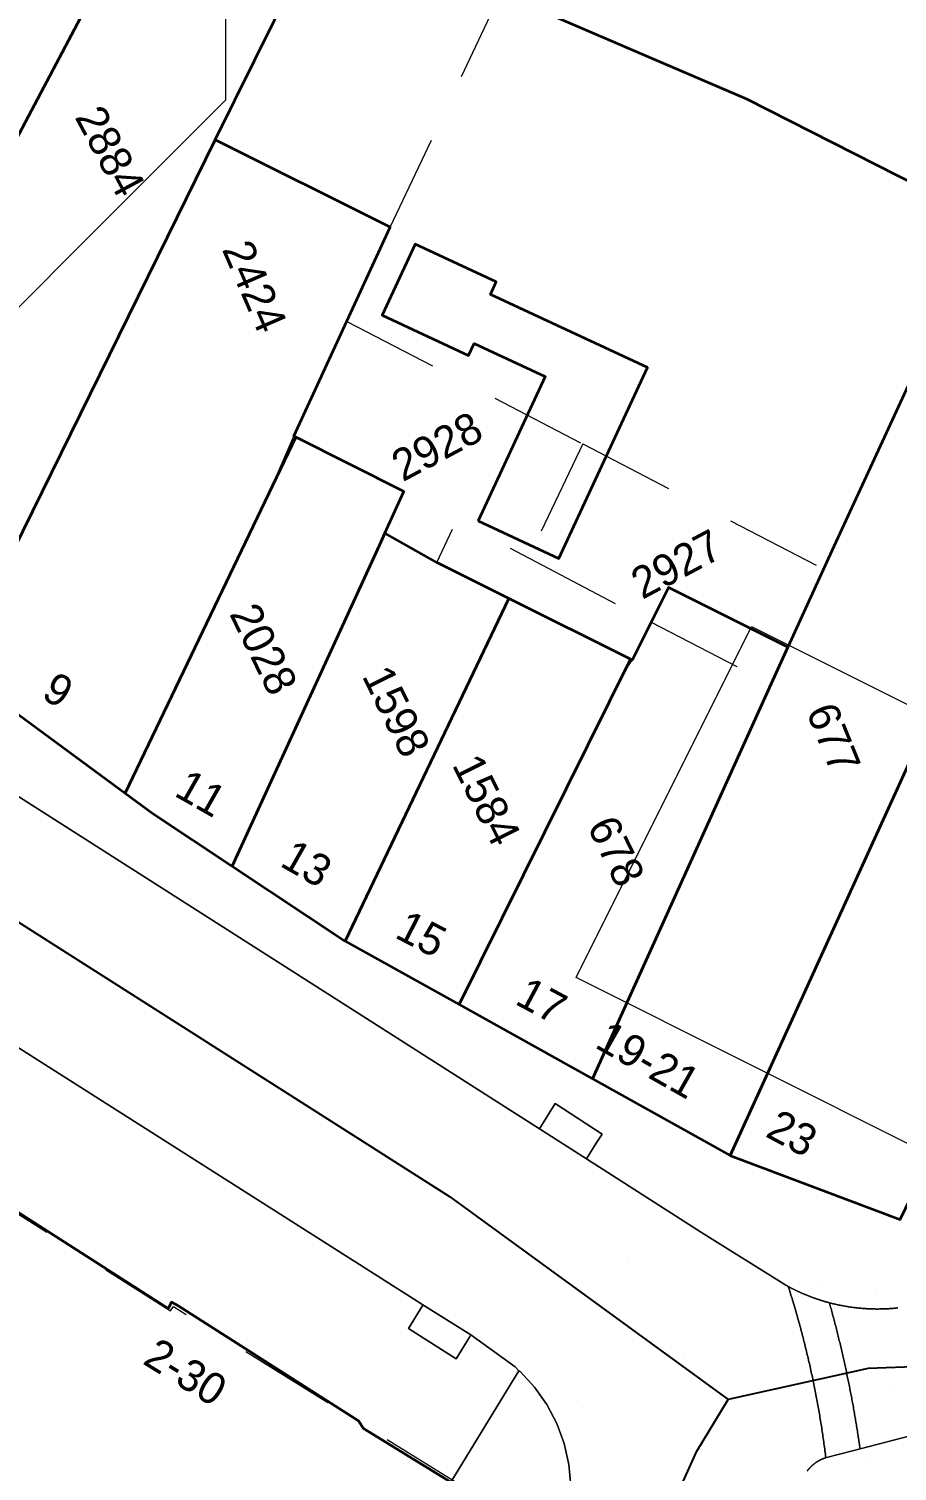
# Model space of a CAD drawing. Header units: metres. Extents: x 0 to 105485, y 0 to 425721.
# Drawn here: x 105276.9 to 105301.65, y 425613.44 to 425654.53 of the extents above; entities that cross this region are included whole.
import ezdxf
from ezdxf.enums import TextEntityAlignment as Align

# ---------------------------------------------------------------- set-up
doc = ezdxf.new("R2010")
doc.units = ezdxf.units.M
doc.header["$MEASUREMENT"] = 0
doc.linetypes.add('KG-PERCEEL-SO', pattern=[19, 5.5, -4, 5.5, -4])
for name, color, linetype, lineweight in [('B-XX-IE-MEUBILAIR-G', 7, 'Continuous', 18), ('B-XX-KG-GRENS_PERCEEL-G', 150, 'KG-PERCEEL-SO', 18), ('B-XX-KG-GRENS_PERCEEL-T', 150, 'KG-PERCEEL-SO', 18), ('B-XX-OG-BEBOUWING-G', 7, 'Continuous', 35), ('B-XX-OG-BEBOUWING_HUISNUMMER-T', 7, 'Continuous', 18), ('B-XX-OG-GRENS-G', 7, 'Continuous', 18), ('B-XX-OG-TERREIN_ERF-G', 7, 'Continuous', 18), ('B-XX-VH-OPENVERHARDING-G', 90, 'Continuous', 18)]:
    doc.layers.add(name, color=color, linetype=linetype, lineweight=lineweight)
doc.layers.add('GIS-WEGVAKKEN', color=2, linetype='Continuous')

msp = doc.modelspace()

# ---------------------------------------------------------------- linework, layer by layer
at = {"layer": 'B-XX-IE-MEUBILAIR-G', "color": 0, "true_color": 0x604a38}
for points in [[(105281.914, 425629.229, 2.452871613639157), (105281.914, 425629.229, 3.952871613639157)], [(105278.446, 425624.333, 2.456078880791062), (105278.446, 425624.333, 3.956078880791062)], [(105295.972, 425620.062, 2.475458636310671), (105295.972, 425620.062, 3.975458636310671)], [(105293.975, 425619.343, 2.495454188907281), (105293.975, 425619.343, 3.995454188907281)], [(105299.488, 425618.71, 2.540139868723512), (105299.488, 425618.71, 5.540139868723513)], [(105301.053, 425618.463, 2.551634852793252), (105301.053, 425618.463, 5.551634852793251)], [(105293.962, 425617.737, 2.530563092036447), (105293.962, 425617.737, 4.030563092036447)], [(105289.842, 425617.074, 2.488192915289599), (105289.842, 425617.074, 3.988192915289599)], [(105295.587, 425616.812, 2.547218523873206), (105295.587, 425616.812, 4.047218523873205)], [(105301.57, 425615.858, 2.58067739891844), (105301.57, 425615.858, 4.08067739891844)], [(105292.534, 425615.449, 2.488586279428428), (105292.534, 425615.449, 3.988586279428428)], [(105300.766, 425613.709, 2.604995800770393), (105300.766, 425613.709, 5.604995800770393)]]:
    msp.add_polyline3d(points, dxfattribs=at)
at = {"layer": 'B-XX-KG-GRENS_PERCEEL-G', "ltscale": 0.5, "flags": 128}
for points in [[(105270.171, 425639.718), (105278.165, 425654.431), (105283.206, 425664.002)], [(105274.795, 425636.315), (105282.208, 425651.368), (105287.275, 425661.594)], [(105287.202, 425648.879), (105292.031, 425659.103), (105287.275, 425661.594)], [(105285.963, 425646.198), (105287.202, 425648.879)], [(105284.452, 425642.93), (105285.963, 425646.198)], [(105285.963, 425646.198), (105292.689, 425642.705)], [(105299.785, 425639.662), (105302.769, 425646.119)], [(105279.647, 425632.753), (105283.78, 425641.376), (105284.452, 425642.93)], [(105284.452, 425642.93), (105287.592, 425641.348), (105287.048, 425640.167)], [(105292.689, 425642.705), (105291.139, 425639.464)], [(105292.689, 425642.705), (105299.548, 425639.142)], [(105287.048, 425640.167), (105288.532, 425639.331), (105289.087, 425640.527), (105291.139, 425639.464)], [(105282.697, 425630.673), (105287.048, 425640.167)], [(105299.548, 425639.142), (105299.785, 425639.662)], [(105291.139, 425639.464), (105291.181, 425639.442)], [(105291.181, 425639.442), (105294.634, 425637.624)], [(105298.059, 425635.866), (105299.548, 425639.142)], [(105296.891, 425622.434), (105304.406, 425638.956)], [(105285.915, 425628.537), (105290.585, 425638.304)], [(105290.585, 425638.304), (105294.093, 425636.548)], [(105294.093, 425636.548), (105294.634, 425637.624)], [(105294.634, 425637.624), (105298.059, 425635.866)], [(105274.795, 425636.315), (105279.647, 425632.753)], [(105289.159, 425626.729), (105293.858, 425636.189), (105294.093, 425636.548)], [(105292.961, 425624.617), (105298.059, 425635.866)], [(105279.647, 425632.753), (105280.432, 425632.177), (105282.697, 425630.673)], [(105282.697, 425630.673), (105285.915, 425628.537)], [(105285.915, 425628.537), (105289.159, 425626.729)], [(105289.159, 425626.729), (105292.961, 425624.617)], [(105292.961, 425624.617), (105296.891, 425622.434)], [(105264.577, 425609.948), (105266.299, 425612.734), (105265.85, 425612.998), (105269.908, 425619.285), (105270.326, 425619.08), (105272.385, 425622.224), (105273.103, 425621.813), (105273.662, 425622.622), (105280.936, 425618.007), (105281.024, 425618.127), (105289.106, 425613.101), (105286.312, 425608.88), (105286.94, 425608.527), (105281.208, 425599.576), (105280.494, 425599.511)], [(105296.891, 425622.434), (105301.731, 425620.598)]]:
    msp.add_lwpolyline(points, dxfattribs=at)
at = {"layer": 'B-XX-OG-BEBOUWING-G', "ltscale": 0.5}
for points in [[(105295.909, 425676.257), (105282.257, 425681.341), (105276.181, 425674.552), (105274.316, 425672.417), (105273.51, 425671.493), (105273.304, 425671.257), (105282.521, 425667.6), (105293.933, 425663.079), (105297.38, 425661.712), (105299.691, 425667.545), (105306.738, 425664.753), (105303.908, 425657.609), (105293.251, 425661.832), (105292.996, 425661.136), (105288.183, 425663.508), (105287.275, 425661.594), (105292.031, 425659.103), (105290.352, 425655.548), (105297.356, 425652.536), (105304.114, 425649.108), (105308.348, 425647.203), (105315.623, 425668.916)], [(105282.208, 425651.368), (105287.275, 425661.594), (105288.183, 425663.508), (105288.446, 425664.016), (105284.201, 425666.006), (105283.206, 425664.002), (105275.905, 425650.214), (105270.171, 425639.718), (105270.369, 425639.572), (105270.674, 425639.348), (105272.884, 425637.721), (105274.795, 425636.315)], [(105270.171, 425639.718), (105275.905, 425650.214), (105283.206, 425664.002), (105281.203, 425664.939), (105279.857, 425665.583), (105273.463, 425654.539), (105271.679, 425651.523), (105268.083, 425645.445), (105266.329, 425642.55), (105266.573, 425642.37)], [(105284.511, 425642.9), (105284.452, 425642.93), (105287.202, 425648.879), (105282.208, 425651.368), (105274.795, 425636.315), (105279.647, 425632.753)], [(105289.704, 425640.517), (105292.01, 425639.446), (105294.537, 425644.887), (105290.058, 425646.968), (105290.222, 425647.321), (105287.907, 425648.396), (105286.967, 425646.371), (105289.435, 425645.225), (105289.594, 425645.567), (105291.614, 425644.628)], [(105306.806, 425644.008), (105302.769, 425646.119), (105299.785, 425639.662), (105298.535, 425636.913), (105298.059, 425635.866), (105292.962, 425624.619), (105296.891, 425622.434), (105303.851, 425637.701), (105304.406, 425638.956)], [(105286.89, 425639.824), (105287.048, 425640.167), (105287.592, 425641.348), (105284.511, 425642.9), (105279.647, 425632.753), (105280.432, 425632.177), (105282.697, 425630.673)], [(105290.585, 425638.304), (105288.532, 425639.331), (105287.048, 425640.167), (105286.89, 425639.824), (105282.697, 425630.673), (105285.915, 425628.537)], [(105309.399, 425636.615), (105304.406, 425638.956), (105303.851, 425637.701), (105296.891, 425622.434), (105301.735, 425620.607), (105307.351, 425632.191), (105308.961, 425635.51)], [(105294.047, 425636.571), (105290.585, 425638.304), (105285.915, 425628.537), (105289.161, 425626.732)], [(105298.059, 425635.866), (105298.535, 425636.913), (105295.13, 425638.618), (105294.093, 425636.548), (105294.047, 425636.571), (105289.161, 425626.732), (105292.962, 425624.619)]]:
    msp.add_lwpolyline(points, close=True, dxfattribs=at)
msp.add_lwpolyline([(105288.93, 425613.125), (105286.437, 425614.652), (105286.299, 425614.873), (105281.172, 425618.134), (105280.969, 425618.25), (105280.874, 425618.074), (105275.935, 425621.225), (105273.662, 425622.622), (105273.103, 425621.813), (105272.412, 425622.209), (105272.385, 425622.224), (105270.326, 425619.08), (105269.908, 425619.285), (105265.853, 425613.003)], dxfattribs=at)
at = {"layer": 'B-XX-OG-GRENS-G'}
for points in [[(105312.5, 425672.5, 2.707857847213745), (105302.5, 425667.5, 2.751189947128296), (105297.5, 425667.5, 2.661532640457153), (105287.5, 425662.5, 2.693252801895142), (105282.5, 425657.5, 2.771274328231812), (105282.5, 425652.5, 2.674670696258545), (105272.5, 425642.5, 2.78600001335144), (105262.5, 425647.5, 2.763679504394531), (105262.5, 425657.5, 2.643766164779663), (105272.5, 425667.5, 2.6557776927948)], [(105297.5, 425637.5, 2.934626817703247), (105307.5, 425632.5, 2.867015600204468), (105302.5, 425622.5, 2.635255336761475), (105292.5, 425627.5, 2.607868671417236)]]:
    msp.add_polyline3d(points, close=True, dxfattribs=at)
at = {"layer": 'B-XX-OG-TERREIN_ERF-G', "ltscale": 0.5}
for points in [[(105315.623, 425668.916), (105308.348, 425647.203), (105304.114, 425649.108), (105297.356, 425652.536), (105290.352, 425655.548)], [(105287.275, 425661.594), (105282.208, 425651.368), (105287.202, 425648.879), (105284.452, 425642.93), (105284.511, 425642.9), (105287.592, 425641.348), (105287.048, 425640.167), (105288.532, 425639.331), (105290.585, 425638.304), (105294.047, 425636.571), (105294.093, 425636.548), (105295.13, 425638.618), (105298.535, 425636.913), (105299.785, 425639.662), (105302.769, 425646.119)]]:
    msp.add_lwpolyline(points, dxfattribs=at)
msp.add_lwpolyline([(105289.704, 425640.517), (105291.614, 425644.628), (105289.594, 425645.567), (105289.435, 425645.225), (105286.967, 425646.371), (105287.907, 425648.396), (105290.222, 425647.321), (105290.058, 425646.968), (105294.537, 425644.887), (105292.01, 425639.446)], close=True, dxfattribs=at)
at = {"layer": 'B-XX-VH-OPENVERHARDING-G', "ltscale": 0.5}
for points in [[(105267.522, 425638.44), (105291.452, 425623.187), (105291.731, 425623.638), (105291.9, 425623.911), (105293.238, 425623.042), (105293.074, 425622.78), (105292.794, 425622.332), (105296.077, 425620.241), (105298.479, 425618.734), (105298.513, 425618.715), (105298.548, 425618.696), (105298.548, 425618.696), (105298.5592402855, 425618.6899941272), (105298.5704946278, 425618.6840146366), (105298.5817629648, 425618.6780615612), (105298.5930452347, 425618.6721349336), (105298.6043413753, 425618.6662347866), (105298.6156513245, 425618.6603611525), (105298.62697502, 425618.6545140638), (105298.6383123995, 425618.6486935524), (105298.6496634007, 425618.6428996506), (105298.6610279611, 425618.6371323901), (105298.6724060182, 425618.6313918026), (105298.6837975094, 425618.6256779199), (105298.695202372, 425618.6199907733), (105298.7066205432, 425618.614330394), (105298.7180519602, 425618.6086968133), (105298.7294965602, 425618.6030900622), (105298.7409542801, 425618.5975101714), (105298.752425057, 425618.5919571717), (105298.7639088277, 425618.5864310937), (105298.775405529, 425618.5809319677), (105298.7869150976, 425618.5754598241), (105298.7984374703, 425618.5700146928), (105298.8099725837, 425618.5645966039), (105298.8215203742, 425618.5592055872), (105298.8330807784, 425618.5538416723), (105298.8446537326, 425618.5485048888), (105298.8562391731, 425618.5431952661), (105298.8678370363, 425618.5379128331), (105298.8794472583, 425618.5326576193), (105298.8910697752, 425618.5274296534), (105298.9027045231, 425618.5222289641), (105298.9143514379, 425618.5170555802), (105298.9260104556, 425618.5119095299), (105298.9376815121, 425618.5067908418), (105298.949364543, 425618.5016995438), (105298.9610594842, 425618.4966356642), (105298.9727662714, 425618.4915992306), (105298.9844848399, 425618.4865902709), (105298.9962151255, 425618.4816088125), (105299.0079570635, 425618.476654883), (105299.0197105894, 425618.4717285094), (105299.0314756385, 425618.466829719), (105299.043252146, 425618.4619585387), (105299.0550400472, 425618.4571149953), (105299.0668392772, 425618.4522991155), (105299.0786497711, 425618.4475109257), (105299.0904714639, 425618.4427504523), (105299.1023042906, 425618.4380177215), (105299.114148186, 425618.4333127594), (105299.1260030849, 425618.4286355917), (105299.1378689223, 425618.4239862443), (105299.1497456327, 425618.4193647427), (105299.1616331508, 425618.4147711124), (105299.1735314113, 425618.4102053786), (105299.1854403486, 425618.4056675665), (105299.1973598972, 425618.4011577009), (105299.2092899917, 425618.3966758069), (105299.2212305662, 425618.3922219088), (105299.2331815551, 425618.3877960314), (105299.2451428927, 425618.383398199), (105299.2571145131, 425618.3790284357), (105299.2690963505, 425618.3746867655), (105299.281088339, 425618.3703732125), (105299.2930904125, 425618.3660878003), (105299.3051025051, 425618.3618305525), (105299.3171245506, 425618.3576014924), (105299.3291564829, 425618.3534006435), (105299.3411982358, 425618.3492280287), (105299.3532497431, 425618.3450836712), (105299.3653109384, 425618.3409675935), (105299.3773817554, 425618.3368798185), (105299.3894621276, 425618.3328203685), (105299.4015519886, 425618.328789266), (105299.4136512719, 425618.3247865331), (105299.425759911, 425618.3208121918), (105299.437877839, 425618.316866264), (105299.4500049895, 425618.3129487715), (105299.4621412957, 425618.3090597357), (105299.4742866908, 425618.305199178), (105299.486441108, 425618.3013671198), (105299.4986044803, 425618.297563582), (105299.510776741, 425618.2937885856), (105299.522957823, 425618.2900421515), (105299.5351476593, 425618.2863243001), (105299.5473461828, 425618.282635052), (105299.5595533264, 425618.2789744274), (105299.5717690229, 425618.2753424466), (105299.5839932052, 425618.2717391294), (105299.5962258059, 425618.2681644957), (105299.6084667578, 425618.2646185651), (105299.6207159936, 425618.2611013573), (105299.6329734457, 425618.2576128915), (105299.6452390469, 425618.2541531869), (105299.6575127295, 425618.2507222626), (105299.6697944261, 425618.2473201374), (105299.6820840691, 425618.2439468301), (105299.6943815909, 425618.2406023591), (105299.7066869237, 425618.2372867431), (105299.719, 425618.234), (105299.719, 425618.234), (105299.7443993063, 425618.2273819515), (105299.7698305848, 425618.2208878465), (105299.7952932308, 425618.2145178396), (105299.8207866386, 425618.2082720821), (105299.8463102019, 425618.2021507227), (105299.8718633138, 425618.196153907), (105299.8974453665, 425618.1902817774), (105299.9230557516, 425618.1845344736), (105299.9486938601, 425618.1789121325), (105299.9743590822, 425618.1734148877), (105300.0000508076, 425618.1680428698), (105300.0257684251, 425618.1627962068), (105300.0515113233, 425618.1576750233), (105300.0772788898, 425618.1526794411), (105300.1030705119, 425618.1478095791), (105300.1288855762, 425618.1430655531), (105300.1547234687, 425618.1384474759), (105300.180583575, 425618.1339554574), (105300.20646528, 425618.1295896042), (105300.2323679682, 425618.1253500203), (105300.2582910235, 425618.1212368066), (105300.2842338295, 425618.1172500608), (105300.3101957693, 425618.1133898778), (105300.3361762252, 425618.1096563493), (105300.3621745795, 425618.1060495641), (105300.3881902139, 425618.1025696081), (105300.4142225097, 425618.099216564), (105300.4402708477, 425618.0959905115), (105300.4663346084, 425618.0928915273), (105300.492413172, 425618.0899196853), (105300.5185059183, 425618.0870750559), (105300.5446122268, 425618.0843577069), (105300.5707314765, 425618.0817677029), (105300.5968630463, 425618.0793051055), (105300.6230063148, 425618.0769699734), (105300.6491606601, 425618.0747623619), (105300.6753254602, 425618.0726823236), (105300.701500093, 425618.070729908), (105300.7276839358, 425618.0689051615), (105300.7538763661, 425618.0672081275), (105300.7800767608, 425618.0656388464), (105300.8062844969, 425618.0641973555), (105300.832498951, 425618.0628836891), (105300.8587194998, 425618.0616978783), (105300.8849455197, 425618.0606399515), (105300.9111763869, 425618.0597099337), (105300.9374114776, 425618.0589078471), (105300.9636501678, 425618.0582337108), (105300.9898918337, 425618.0576875408), (105301.016135851, 425618.0572693501), (105301.0423815956, 425618.0569791486), (105301.0686284433, 425618.0568169433), (105301.09487577, 425618.0567827379), (105301.1211229513, 425618.0568765334), (105301.1473693631, 425618.0570983274), (105301.1736143812, 425618.0574481148), (105301.1998573814, 425618.0579258871), (105301.2260977396, 425618.058531633), (105301.2523348318, 425618.0592653382), (105301.2785680339, 425618.0601269851), (105301.304796722, 425618.0611165533), (105301.3310202724, 425618.0622340192), (105301.3572380614, 425618.0634793563), (105301.3834494656, 425618.0648525349), (105301.4096538615, 425618.0663535225), (105301.4358506259, 425618.0679822832), (105301.4620391358, 425618.0697387783), (105301.4882187684, 425618.0716229662), (105301.514388901, 425618.0736348019), (105301.5405489114, 425618.0757742376), (105301.5666981772, 425618.0780412225), (105301.5928360768, 425618.0804357026), (105301.6189619883, 425618.0829576211), (105301.6450752906, 425618.0856069178), (105301.6711753624, 425618.0883835298)], [(105299.080801976, 425613.4326573147), (105299.0853428781, 425613.438920001), (105299.0899299482, 425613.4451489511), (105299.0945629357, 425613.4513438247), (105299.0992415873, 425613.4575042832), (105299.1039656476, 425613.4636299902), (105299.1087348583, 425613.4697206109), (105299.1135489589, 425613.4757758126), (105299.1184076864, 425613.4817952642), (105299.1233107753, 425613.4877786371), (105299.1282579576, 425613.4937256043), (105299.1332489632, 425613.4996358408), (105299.1382835192, 425613.5055090236), (105299.1433613506, 425613.511344832), (105299.14848218, 425613.5171429471), (105299.1536457275, 425613.5229030519), (105299.158851711, 425613.5286248319), (105299.1640998462, 425613.5343079745), (105299.1693898462, 425613.5399521689), (105299.174721422, 425613.545557107), (105299.1800942824, 425613.5511224824), (105299.1855081336, 425613.5566479911), (105299.19096268, 425613.5621333311), (105299.1964576234, 425613.5675782028), (105299.2019926637, 425613.5729823086), (105299.2075674985, 425613.5783453534), (105299.2131818231, 425613.5836670439), (105299.2188353308, 425613.5889470896), (105299.2245277127, 425613.5941852018), (105299.2302586578, 425613.5993810945), (105299.2360278529, 425613.6045344836), (105299.2418349828, 425613.6096450876), (105299.2476797302, 425613.6147126273), (105299.2535617758, 425613.6197368259), (105299.2594807982, 425613.6247174087), (105299.265436474, 425613.6296541037), (105299.2714284778, 425613.6345466411), (105299.2774564821, 425613.6393947536), (105299.2835201577, 425613.6441981763), (105299.2896191732, 425613.6489566469), (105299.2957531954, 425613.6536699051), (105299.301921889, 425613.6583376936), (105299.3081249172, 425613.6629597573), (105299.3143619409, 425613.6675358437), (105299.3206326194, 425613.6720657027), (105299.3269366101, 425613.6765490868), (105299.3332735684, 425613.6809857511), (105299.3396431483, 425613.6853754531), (105299.3460450016, 425613.6897179531), (105299.3524787785, 425613.6940130137), (105299.3589441276, 425613.6982604002), (105299.3654406956, 425613.7024598807), (105299.3719681275, 425613.7066112256), (105299.3785260666, 425613.7107142081), (105299.3851141547, 425613.7147686041), (105299.3917320318, 425613.718774192), (105299.3983793363, 425613.7227307529), (105299.405055705, 425613.7266380707), (105299.4117607731, 425613.7304959319), (105299.4184941743, 425613.7343041257), (105299.4252555406, 425613.738062444), (105299.4320445027, 425613.7417706815), (105299.4388606896, 425613.7454286355), (105299.4457037288, 425613.7490361063), (105299.4525732466, 425613.7525928966), (105299.4594688674, 425613.7560988122), (105299.4663902147, 425613.7595536616), (105299.4733369101, 425613.7629572558), (105299.4803085742, 425613.766309409), (105299.487304826, 425613.769609938), (105299.4943252833, 425613.7728586626), (105299.5013695625, 425613.776055405), (105299.5084372787, 425613.7791999908), (105299.5155280456, 425613.782292248), (105299.522641476, 425613.7853320079), (105299.5297771811, 425613.7883191041), (105299.5369347711, 425613.7912533736), (105299.5441138548, 425613.794134656), (105299.55131404, 425613.7969627939), (105299.5585349334, 425613.7997376327), (105299.5657761403, 425613.8024590209), (105299.5730372652, 425613.8051268098), (105299.5803179112, 425613.8077408536), (105299.5876176806, 425613.8103010094), (105299.5949361746, 425613.8128071374), (105299.6022729932, 425613.8152591006), (105299.6096277356, 425613.8176567652), (105299.617, 425613.82), (105299.617, 425613.82), (105299.6107871917, 425613.870112039), (105299.6044798223, 425613.9202122639), (105299.5980779142, 425613.9703004963), (105299.5915814904, 425614.0203765577), (105299.5849905739, 425614.0704402697), (105299.5783051882, 425614.1204914541), (105299.571525357, 425614.1705299327), (105299.5646511047, 425614.2205555271), (105299.5576824556, 425614.2705680593), (105299.5506194345, 425614.3205673511), (105299.5434620666, 425614.3705532243), (105299.5362103774, 425614.4205255012), (105299.5288643928, 425614.4704840035), (105299.5214241389, 425614.5204285534), (105299.5138896421, 425614.570358973), (105299.5062609294, 425614.6202750845), (105299.4985380278, 425614.6701767101), (105299.490720965, 425614.7200636721), (105299.4828097688, 425614.7699357927), (105299.4748044672, 425614.8197928944), (105299.4667050889, 425614.8696347997), (105299.4585116626, 425614.9194613309), (105299.4502242176, 425614.9692723106), (105299.4418427834, 425615.0190675614), (105299.4333673898, 425615.0688469059), (105299.424798067, 425615.1186101671), (105299.4161348456, 425615.1683571673), (105299.4073777564, 425615.2180877297), (105299.3985268305, 425615.267801677), (105299.3895820995, 425615.3174988322), (105299.3805435953, 425615.3671790182), (105299.37141135, 425615.4168420582), (105299.3621853962, 425615.4664877753), (105299.3528657668, 425615.5161159926), (105299.3434524948, 425615.5657265334), (105299.3339456139, 425615.6153192209), (105299.324345158, 425615.6648938786), (105299.3146511611, 425615.7144503299), (105299.3048636578, 425615.7639883984), (105299.2949826831, 425615.8135079075), (105299.285008272, 425615.8630086809), (105299.2749404602, 425615.9124905423), (105299.2647792834, 425615.9619533155), (105299.2545247778, 425616.0113968243), (105299.24417698, 425616.0608208926), (105299.2337359269, 425616.1102253444), (105299.2232016556, 425616.1596100037), (105299.2125742036, 425616.2089746945), (105299.2018536088, 425616.2583192413), (105299.1910399094, 425616.3076434681), (105299.1801331438, 425616.3569471993), (105299.169133351, 425616.4062302593), (105299.1580405701, 425616.4554924726), (105299.1468548406, 425616.5047336636), (105299.1355762023, 425616.5539536571), (105299.1242046954, 425616.6031522779), (105299.1127403605, 425616.6523293505), (105299.1011832384, 425616.7014846998), (105299.0895333701, 425616.7506181509), (105299.0777907972, 425616.7997295287), (105299.0659555616, 425616.8488186583), (105299.0540277054, 425616.8978853648), (105299.042007271, 425616.9469294735), (105299.0298943013, 425616.9959508098), (105299.0176888394, 425617.044949199), (105299.0053909288, 425617.0939244666), (105298.9930006133, 425617.1428764383), (105298.980517937, 425617.1918049395), (105298.9679429443, 425617.2407097962), (105298.9552756802, 425617.2895908341), (105298.9425161896, 425617.338447879), (105298.929664518, 425617.3872807571), (105298.9167207112, 425617.4360892944), (105298.9036848153, 425617.484873317), (105298.8905568767, 425617.5336326512), (105298.8773369422, 425617.5823671234), (105298.8640250589, 425617.6310765599), (105298.8506212741, 425617.6797607873), (105298.8371256356, 425617.7284196322), (105298.8235381915, 425617.7770529213), (105298.8098589902, 425617.8256604814), (105298.7960880804, 425617.8742421393), (105298.7822255111, 425617.9227977221), (105298.7682713317, 425617.9713270567), (105298.7542255919, 425618.0198299704), (105298.7400883418, 425618.0683062905), (105298.7258596316, 425618.1167558442), (105298.7115395121, 425618.1651784589), (105298.6971280343, 425618.2135739623), (105298.6826252494, 425618.261942182), (105298.6680312092, 425618.3102829457), (105298.6533459656, 425618.3585960813), (105298.6385695709, 425618.4068814166), (105298.6237020778, 425618.4551387797), (105298.6087435391, 425618.5033679986), (105298.5936940083, 425618.5515689018), (105298.5785535388, 425618.5997413174), (105298.5633221846, 425618.647885074), (105298.548, 425618.696), (105298.548, 425618.696), (105298.513, 425618.715), (105298.479, 425618.734), (105296.077, 425620.241), (105292.794, 425622.332), (105291.452, 425623.187), (105267.522, 425638.44)], [(105301.735, 425620.607), (105296.891, 425622.434), (105292.962, 425624.619), (105289.161, 425626.732), (105285.915, 425628.537), (105282.697, 425630.673), (105280.432, 425632.177), (105279.647, 425632.753), (105274.795, 425636.315)], [(105275.935, 425621.225), (105280.874, 425618.074), (105280.969, 425618.25), (105281.172, 425618.134), (105286.299, 425614.873), (105286.437, 425614.652), (105288.93, 425613.125), (105290.864, 425616.298), (105290.763, 425616.406), (105289.501, 425617.321), (105289.458, 425617.252), (105289.077, 425616.636), (105287.724, 425617.504), (105288.13, 425618.169), (105288.133, 425618.174), (105287.966, 425618.279), (105276.13, 425625.806)], [(105276.13, 425625.806), (105287.966, 425618.279), (105288.133, 425618.174), (105289.501, 425617.321), (105290.763, 425616.406), (105290.864, 425616.298), (105290.901, 425616.28), (105291.314, 425615.832), (105291.665, 425615.334), (105291.948, 425614.794), (105292.158, 425614.222), (105292.291, 425613.627), (105292.346, 425613.02)], [(105301.6711753624, 425618.0883835298), (105301.6450752906, 425618.0856069178), (105301.6189619883, 425618.0829576211), (105301.5928360768, 425618.0804357026), (105301.5666981772, 425618.0780412225), (105301.5405489114, 425618.0757742376), (105301.514388901, 425618.0736348019), (105301.4882187684, 425618.0716229662), (105301.4620391358, 425618.0697387783), (105301.4358506259, 425618.0679822832), (105301.4096538615, 425618.0663535225), (105301.3834494656, 425618.0648525349), (105301.3572380614, 425618.0634793563), (105301.3310202724, 425618.0622340192), (105301.304796722, 425618.0611165533), (105301.2785680339, 425618.0601269851), (105301.2523348318, 425618.0592653382), (105301.2260977396, 425618.058531633), (105301.1998573814, 425618.0579258871), (105301.1736143812, 425618.0574481148), (105301.1473693631, 425618.0570983274), (105301.1211229513, 425618.0568765334), (105301.09487577, 425618.0567827379), (105301.0686284433, 425618.0568169433), (105301.0423815956, 425618.0569791486), (105301.016135851, 425618.0572693501), (105300.9898918337, 425618.0576875408), (105300.9636501678, 425618.0582337108), (105300.9374114776, 425618.0589078471), (105300.9111763869, 425618.0597099337), (105300.8849455197, 425618.0606399515), (105300.8587194998, 425618.0616978783), (105300.832498951, 425618.0628836891), (105300.8062844969, 425618.0641973555), (105300.7800767608, 425618.0656388464), (105300.7538763661, 425618.0672081275), (105300.7276839358, 425618.0689051615), (105300.701500093, 425618.070729908), (105300.6753254602, 425618.0726823236), (105300.6491606601, 425618.0747623619), (105300.6230063148, 425618.0769699734), (105300.5968630463, 425618.0793051055), (105300.5707314765, 425618.0817677029), (105300.5446122268, 425618.0843577069), (105300.5185059183, 425618.0870750559), (105300.492413172, 425618.0899196853), (105300.4663346084, 425618.0928915273), (105300.4402708477, 425618.0959905115), (105300.4142225097, 425618.099216564), (105300.3881902139, 425618.1025696081), (105300.3621745795, 425618.1060495641), (105300.3361762252, 425618.1096563493), (105300.3101957693, 425618.1133898778), (105300.2842338295, 425618.1172500608), (105300.2582910235, 425618.1212368066), (105300.2323679682, 425618.1253500203), (105300.20646528, 425618.1295896042), (105300.180583575, 425618.1339554574), (105300.1547234687, 425618.1384474759), (105300.1288855762, 425618.1430655531), (105300.1030705119, 425618.1478095791), (105300.0772788898, 425618.1526794411), (105300.0515113233, 425618.1576750233), (105300.0257684251, 425618.1627962068), (105300.0000508076, 425618.1680428698), (105299.9743590822, 425618.1734148877), (105299.9486938601, 425618.1789121325), (105299.9230557516, 425618.1845344736), (105299.8974453665, 425618.1902817774), (105299.8718633138, 425618.196153907), (105299.8463102019, 425618.2021507227), (105299.8207866386, 425618.2082720821), (105299.7952932308, 425618.2145178396), (105299.7698305848, 425618.2208878465), (105299.7443993063, 425618.2273819515), (105299.719, 425618.234), (105299.719, 425618.234), (105299.7305694345, 425618.1926198009), (105299.7420833136, 425618.1512241093), (105299.7535416164, 425618.1098129999), (105299.7649443224, 425618.0683865471), (105299.7762914111, 425618.0269448258), (105299.7875828619, 425617.9854879105), (105299.7988186545, 425617.9440158758), (105299.8099987687, 425617.9025287966), (105299.8211231843, 425617.8610267477), (105299.8321918813, 425617.8195098037), (105299.8432048398, 425617.7779780395), (105299.8541620399, 425617.73643153), (105299.8650634618, 425617.6948703499), (105299.875909086, 425617.6532945741), (105299.8866988928, 425617.6117042777), (105299.8974328628, 425617.5700995355), (105299.9081109768, 425617.5284804223), (105299.9187332154, 425617.4868470135), (105299.9292995596, 425617.4451993837), (105299.9398099902, 425617.4035376082), (105299.9502644883, 425617.3618617619), (105299.9606630352, 425617.3201719201), (105299.971005612, 425617.2784681577), (105299.9812922001, 425617.23675055), (105299.9915227811, 425617.195019172), (105300.0016973364, 425617.1532740991), (105300.0118158478, 425617.1115154064), (105300.0218782969, 425617.0697431691), (105300.0318846657, 425617.0279574625), (105300.0418349362, 425616.9861583619), (105300.0517290904, 425616.9443459427), (105300.0615671104, 425616.9025202801), (105300.0713489786, 425616.8606814494), (105300.0810746774, 425616.8188295263), (105300.0907441892, 425616.7769645859), (105300.1003574965, 425616.7350867038), (105300.1099145821, 425616.6931959554), (105300.1194154288, 425616.6512924161), (105300.1288600194, 425616.6093761615), (105300.1382483369, 425616.5674472671), (105300.1475803644, 425616.5255058084), (105300.1568560851, 425616.4835518611), (105300.1660754822, 425616.4415855007), (105300.1752385392, 425616.3996068028), (105300.1843452396, 425616.357615843), (105300.1933955668, 425616.3156126971), (105300.2023895048, 425616.2735974407), (105300.2113270371, 425616.2315701495), (105300.2202081478, 425616.1895308992), (105300.2290328208, 425616.1474797656), (105300.2378010402, 425616.1054168245), (105300.2465127902, 425616.0633421515), (105300.2551680552, 425616.0212558226), (105300.2637668195, 425615.9791579136), (105300.2723090676, 425615.9370485003), (105300.2807947842, 425615.8949276586), (105300.2892239539, 425615.8527954644), (105300.2975965616, 425615.8106519936), (105300.3059125922, 425615.7684973222), (105300.3141720306, 425615.7263315259), (105300.3223748621, 425615.684154681), (105300.3305210718, 425615.6419668634), (105300.3386106451, 425615.599768149), (105300.3466435674, 425615.5575586139), (105300.3546198242, 425615.5153383343), (105300.3625394011, 425615.473107386), (105300.3704022839, 425615.4308658453), (105300.3782084584, 425615.3886137881), (105300.3859579105, 425615.3463512907), (105300.3936506263, 425615.3040784293), (105300.4012865919, 425615.2617952799), (105300.4088657936, 425615.2195019188), (105300.4163882176, 425615.1771984222), (105300.4238538506, 425615.1348848663), (105300.4312626789, 425615.0925613273), (105300.4386146892, 425615.0502278815), (105300.4459098683, 425615.0078846051), (105300.4531482031, 425614.9655315745), (105300.4603296805, 425614.9231688659), (105300.4674542876, 425614.8807965559), (105300.4745220115, 425614.8384147205), (105300.4815328395, 425614.7960234362), (105300.488486759, 425614.7536227794), (105300.4953837574, 425614.7112128265), (105300.5022238223, 425614.668793654), (105300.5090069414, 425614.6263653382), (105300.5157331025, 425614.5839279555), (105300.5224022934, 425614.5414815825), (105300.5290145022, 425614.4990262955), (105300.5355697168, 425614.4565621712), (105300.5420679256, 425614.4140892861), (105300.5485091168, 425614.3716077166), (105300.5548932787, 425614.3291175393), (105300.5612203999, 425614.2866188307), (105300.5674904691, 425614.2441116675), (105300.5737034748, 425614.2015961263), (105300.5798594059, 425614.1590722835), (105300.5859582513, 425614.1165402159), (105300.592, 425614.074), (105300.592, 425614.074), (105303.268, 425614.768)], [(105292.346, 425613.02), (105292.291, 425613.627), (105292.158, 425614.222), (105291.948, 425614.794), (105291.665, 425615.334), (105291.314, 425615.832), (105290.901, 425616.28), (105290.864, 425616.298), (105288.93, 425613.125)], [(105303.268, 425614.768), (105300.592, 425614.074), (105300.382, 425614.019), (105299.633, 425613.825), (105299.625, 425613.823), (105299.617, 425613.82), (105299.617, 425613.82), (105299.6096277356, 425613.8176567652), (105299.6022729932, 425613.8152591006), (105299.5949361746, 425613.8128071374), (105299.5876176806, 425613.8103010094), (105299.5803179112, 425613.8077408536), (105299.5730372652, 425613.8051268098), (105299.5657761403, 425613.8024590209), (105299.5585349334, 425613.7997376327), (105299.55131404, 425613.7969627939), (105299.5441138548, 425613.794134656), (105299.5369347711, 425613.7912533736), (105299.5297771811, 425613.7883191041), (105299.522641476, 425613.7853320079), (105299.5155280456, 425613.782292248), (105299.5084372787, 425613.7791999908), (105299.5013695625, 425613.776055405), (105299.4943252833, 425613.7728586626), (105299.487304826, 425613.769609938), (105299.4803085742, 425613.766309409), (105299.4733369101, 425613.7629572558), (105299.4663902147, 425613.7595536616), (105299.4594688674, 425613.7560988122), (105299.4525732466, 425613.7525928966), (105299.4457037288, 425613.7490361063), (105299.4388606896, 425613.7454286355), (105299.4320445027, 425613.7417706815), (105299.4252555406, 425613.738062444), (105299.4184941743, 425613.7343041257), (105299.4117607731, 425613.7304959319), (105299.405055705, 425613.7266380707), (105299.3983793363, 425613.7227307529), (105299.3917320318, 425613.718774192), (105299.3851141547, 425613.7147686041), (105299.3785260666, 425613.7107142081), (105299.3719681275, 425613.7066112256), (105299.3654406956, 425613.7024598807), (105299.3589441276, 425613.6982604002), (105299.3524787785, 425613.6940130137), (105299.3460450016, 425613.6897179531), (105299.3396431483, 425613.6853754531), (105299.3332735684, 425613.6809857511), (105299.3269366101, 425613.6765490868), (105299.3206326194, 425613.6720657027), (105299.3143619409, 425613.6675358437), (105299.3081249172, 425613.6629597573), (105299.301921889, 425613.6583376936), (105299.2957531954, 425613.6536699051), (105299.2896191732, 425613.6489566469), (105299.2835201577, 425613.6441981763), (105299.2774564821, 425613.6393947536), (105299.2714284778, 425613.6345466411), (105299.265436474, 425613.6296541037), (105299.2594807982, 425613.6247174087), (105299.2535617758, 425613.6197368259), (105299.2476797302, 425613.6147126273), (105299.2418349828, 425613.6096450876), (105299.2360278529, 425613.6045344836), (105299.2302586578, 425613.5993810945), (105299.2245277127, 425613.5941852018), (105299.2188353308, 425613.5889470896), (105299.2131818231, 425613.5836670439), (105299.2075674985, 425613.5783453534), (105299.2019926637, 425613.5729823086), (105299.1964576234, 425613.5675782028), (105299.19096268, 425613.5621333311), (105299.1855081336, 425613.5566479911), (105299.1800942824, 425613.5511224824), (105299.174721422, 425613.545557107), (105299.1693898462, 425613.5399521689), (105299.1640998462, 425613.5343079745), (105299.158851711, 425613.5286248319), (105299.1536457275, 425613.5229030519), (105299.14848218, 425613.5171429471), (105299.1433613506, 425613.511344832), (105299.1382835192, 425613.5055090236), (105299.1332489632, 425613.4996358408), (105299.1282579576, 425613.4937256043), (105299.1233107753, 425613.4877786371), (105299.1184076864, 425613.4817952642), (105299.1135489589, 425613.4757758126), (105299.1087348583, 425613.4697206109), (105299.1039656476, 425613.4636299902), (105299.0992415873, 425613.4575042832), (105299.0945629357, 425613.4513438247), (105299.0899299482, 425613.4451489511), (105299.0853428781, 425613.438920001), (105299.080801976, 425613.4326573147)]]:
    msp.add_lwpolyline(points, dxfattribs=at)
for points in [[(105291.452, 425623.187), (105292.794, 425622.332), (105293.074, 425622.78), (105293.238, 425623.042), (105291.9, 425623.911), (105291.731, 425623.638)], [(105299.719, 425618.234), (105299.7066869237, 425618.2372867431), (105299.6943815909, 425618.2406023591), (105299.6820840691, 425618.2439468301), (105299.6697944261, 425618.2473201374), (105299.6575127295, 425618.2507222626), (105299.6452390469, 425618.2541531869), (105299.6329734457, 425618.2576128915), (105299.6207159936, 425618.2611013573), (105299.6084667578, 425618.2646185651), (105299.5962258059, 425618.2681644957), (105299.5839932052, 425618.2717391294), (105299.5717690229, 425618.2753424466), (105299.5595533264, 425618.2789744274), (105299.5473461828, 425618.282635052), (105299.5351476593, 425618.2863243001), (105299.522957823, 425618.2900421515), (105299.510776741, 425618.2937885856), (105299.4986044803, 425618.297563582), (105299.486441108, 425618.3013671198), (105299.4742866908, 425618.305199178), (105299.4621412957, 425618.3090597357), (105299.4500049895, 425618.3129487715), (105299.437877839, 425618.316866264), (105299.425759911, 425618.3208121918), (105299.4136512719, 425618.3247865331), (105299.4015519886, 425618.328789266), (105299.3894621276, 425618.3328203685), (105299.3773817554, 425618.3368798185), (105299.3653109384, 425618.3409675935), (105299.3532497431, 425618.3450836712), (105299.3411982358, 425618.3492280287), (105299.3291564829, 425618.3534006435), (105299.3171245506, 425618.3576014924), (105299.3051025051, 425618.3618305525), (105299.2930904125, 425618.3660878003), (105299.281088339, 425618.3703732125), (105299.2690963505, 425618.3746867655), (105299.2571145131, 425618.3790284357), (105299.2451428927, 425618.383398199), (105299.2331815551, 425618.3877960314), (105299.2212305662, 425618.3922219088), (105299.2092899917, 425618.3966758069), (105299.1973598972, 425618.4011577009), (105299.1854403486, 425618.4056675665), (105299.1735314113, 425618.4102053786), (105299.1616331508, 425618.4147711124), (105299.1497456327, 425618.4193647427), (105299.1378689223, 425618.4239862443), (105299.1260030849, 425618.4286355917), (105299.114148186, 425618.4333127594), (105299.1023042906, 425618.4380177215), (105299.0904714639, 425618.4427504523), (105299.0786497711, 425618.4475109257), (105299.0668392772, 425618.4522991155), (105299.0550400472, 425618.4571149953), (105299.043252146, 425618.4619585387), (105299.0314756385, 425618.466829719), (105299.0197105894, 425618.4717285094), (105299.0079570635, 425618.476654883), (105298.9962151255, 425618.4816088125), (105298.9844848399, 425618.4865902709), (105298.9727662714, 425618.4915992306), (105298.9610594842, 425618.4966356642), (105298.949364543, 425618.5016995438), (105298.9376815121, 425618.5067908418), (105298.9260104556, 425618.5119095299), (105298.9143514379, 425618.5170555802), (105298.9027045231, 425618.5222289641), (105298.8910697752, 425618.5274296534), (105298.8794472583, 425618.5326576193), (105298.8678370363, 425618.5379128331), (105298.8562391731, 425618.5431952661), (105298.8446537326, 425618.5485048888), (105298.8330807784, 425618.5538416723), (105298.8215203742, 425618.5592055872), (105298.8099725837, 425618.5645966039), (105298.7984374703, 425618.5700146928), (105298.7869150976, 425618.5754598241), (105298.775405529, 425618.5809319677), (105298.7639088277, 425618.5864310937), (105298.752425057, 425618.5919571717), (105298.7409542801, 425618.5975101714), (105298.7294965602, 425618.6030900622), (105298.7180519602, 425618.6086968133), (105298.7066205432, 425618.614330394), (105298.695202372, 425618.6199907733), (105298.6837975094, 425618.6256779199), (105298.6724060182, 425618.6313918026), (105298.6610279611, 425618.6371323901), (105298.6496634007, 425618.6428996506), (105298.6383123995, 425618.6486935524), (105298.62697502, 425618.6545140638), (105298.6156513245, 425618.6603611525), (105298.6043413753, 425618.6662347866), (105298.5930452347, 425618.6721349336), (105298.5817629648, 425618.6780615612), (105298.5704946278, 425618.6840146366), (105298.5592402855, 425618.6899941272), (105298.548, 425618.696), (105298.548, 425618.696), (105298.5633221846, 425618.647885074), (105298.5785535388, 425618.5997413174), (105298.5936940083, 425618.5515689018), (105298.6087435391, 425618.5033679986), (105298.6237020778, 425618.4551387797), (105298.6385695709, 425618.4068814166), (105298.6533459656, 425618.3585960813), (105298.6680312092, 425618.3102829457), (105298.6826252494, 425618.261942182), (105298.6971280343, 425618.2135739623), (105298.7115395121, 425618.1651784589), (105298.7258596316, 425618.1167558442), (105298.7400883418, 425618.0683062905), (105298.7542255919, 425618.0198299704), (105298.7682713317, 425617.9713270567), (105298.7822255111, 425617.9227977221), (105298.7960880804, 425617.8742421393), (105298.8098589902, 425617.8256604814), (105298.8235381915, 425617.7770529213), (105298.8371256356, 425617.7284196322), (105298.8506212741, 425617.6797607873), (105298.8640250589, 425617.6310765599), (105298.8773369422, 425617.5823671234), (105298.8905568767, 425617.5336326512), (105298.9036848153, 425617.484873317), (105298.9167207112, 425617.4360892944), (105298.929664518, 425617.3872807571), (105298.9425161896, 425617.338447879), (105298.9552756802, 425617.2895908341), (105298.9679429443, 425617.2407097962), (105298.980517937, 425617.1918049395), (105298.9930006133, 425617.1428764383), (105299.0053909288, 425617.0939244666), (105299.0176888394, 425617.044949199), (105299.0298943013, 425616.9959508098), (105299.042007271, 425616.9469294735), (105299.0540277054, 425616.8978853648), (105299.0659555616, 425616.8488186583), (105299.0777907972, 425616.7997295287), (105299.0895333701, 425616.7506181509), (105299.1011832384, 425616.7014846998), (105299.1127403605, 425616.6523293505), (105299.1242046954, 425616.6031522779), (105299.1355762023, 425616.5539536571), (105299.1468548406, 425616.5047336636), (105299.1580405701, 425616.4554924726), (105299.169133351, 425616.4062302593), (105299.1801331438, 425616.3569471993), (105299.1910399094, 425616.3076434681), (105299.2018536088, 425616.2583192413), (105299.2125742036, 425616.2089746945), (105299.2232016556, 425616.1596100037), (105299.2337359269, 425616.1102253444), (105299.24417698, 425616.0608208926), (105299.2545247778, 425616.0113968243), (105299.2647792834, 425615.9619533155), (105299.2749404602, 425615.9124905423), (105299.285008272, 425615.8630086809), (105299.2949826831, 425615.8135079075), (105299.3048636578, 425615.7639883984), (105299.3146511611, 425615.7144503299), (105299.324345158, 425615.6648938786), (105299.3339456139, 425615.6153192209), (105299.3434524948, 425615.5657265334), (105299.3528657668, 425615.5161159926), (105299.3621853962, 425615.4664877753), (105299.37141135, 425615.4168420582), (105299.3805435953, 425615.3671790182), (105299.3895820995, 425615.3174988322), (105299.3985268305, 425615.267801677), (105299.4073777564, 425615.2180877297), (105299.4161348456, 425615.1683571673), (105299.424798067, 425615.1186101671), (105299.4333673898, 425615.0688469059), (105299.4418427834, 425615.0190675614), (105299.4502242176, 425614.9692723106), (105299.4585116626, 425614.9194613309), (105299.4667050889, 425614.8696347997), (105299.4748044672, 425614.8197928944), (105299.4828097688, 425614.7699357927), (105299.490720965, 425614.7200636721), (105299.4985380278, 425614.6701767101), (105299.5062609294, 425614.6202750845), (105299.5138896421, 425614.570358973), (105299.5214241389, 425614.5204285534), (105299.5288643928, 425614.4704840035), (105299.5362103774, 425614.4205255012), (105299.5434620666, 425614.3705532243), (105299.5506194345, 425614.3205673511), (105299.5576824556, 425614.2705680593), (105299.5646511047, 425614.2205555271), (105299.571525357, 425614.1705299327), (105299.5783051882, 425614.1204914541), (105299.5849905739, 425614.0704402697), (105299.5915814904, 425614.0203765577), (105299.5980779142, 425613.9703004963), (105299.6044798223, 425613.9202122639), (105299.6107871917, 425613.870112039), (105299.617, 425613.82), (105299.617, 425613.82), (105299.625, 425613.823), (105299.633, 425613.825), (105300.382, 425614.019), (105300.592, 425614.074), (105300.592, 425614.074), (105300.5859582513, 425614.1165402159), (105300.5798594059, 425614.1590722835), (105300.5737034748, 425614.2015961263), (105300.5674904691, 425614.2441116675), (105300.5612203999, 425614.2866188307), (105300.5548932787, 425614.3291175393), (105300.5485091168, 425614.3716077166), (105300.5420679256, 425614.4140892861), (105300.5355697168, 425614.4565621712), (105300.5290145022, 425614.4990262955), (105300.5224022934, 425614.5414815825), (105300.5157331025, 425614.5839279555), (105300.5090069414, 425614.6263653382), (105300.5022238223, 425614.668793654), (105300.4953837574, 425614.7112128265), (105300.488486759, 425614.7536227794), (105300.4815328395, 425614.7960234362), (105300.4745220115, 425614.8384147205), (105300.4674542876, 425614.8807965559), (105300.4603296805, 425614.9231688659), (105300.4531482031, 425614.9655315745), (105300.4459098683, 425615.0078846051), (105300.4386146892, 425615.0502278815), (105300.4312626789, 425615.0925613273), (105300.4238538506, 425615.1348848663), (105300.4163882176, 425615.1771984222), (105300.4088657936, 425615.2195019188), (105300.4012865919, 425615.2617952799), (105300.3936506263, 425615.3040784293), (105300.3859579105, 425615.3463512907), (105300.3782084584, 425615.3886137881), (105300.3704022839, 425615.4308658453), (105300.3625394011, 425615.473107386), (105300.3546198242, 425615.5153383343), (105300.3466435674, 425615.5575586139), (105300.3386106451, 425615.599768149), (105300.3305210718, 425615.6419668634), (105300.3223748621, 425615.684154681), (105300.3141720306, 425615.7263315259), (105300.3059125922, 425615.7684973222), (105300.2975965616, 425615.8106519936), (105300.2892239539, 425615.8527954644), (105300.2807947842, 425615.8949276586), (105300.2723090676, 425615.9370485003), (105300.2637668195, 425615.9791579136), (105300.2551680552, 425616.0212558226), (105300.2465127902, 425616.0633421515), (105300.2378010402, 425616.1054168245), (105300.2290328208, 425616.1474797656), (105300.2202081478, 425616.1895308992), (105300.2113270371, 425616.2315701495), (105300.2023895048, 425616.2735974407), (105300.1933955668, 425616.3156126971), (105300.1843452396, 425616.357615843), (105300.1752385392, 425616.3996068028), (105300.1660754822, 425616.4415855007), (105300.1568560851, 425616.4835518611), (105300.1475803644, 425616.5255058084), (105300.1382483369, 425616.5674472671), (105300.1288600194, 425616.6093761615), (105300.1194154288, 425616.6512924161), (105300.1099145821, 425616.6931959554), (105300.1003574965, 425616.7350867038), (105300.0907441892, 425616.7769645859), (105300.0810746774, 425616.8188295263), (105300.0713489786, 425616.8606814494), (105300.0615671104, 425616.9025202801), (105300.0517290904, 425616.9443459427), (105300.0418349362, 425616.9861583619), (105300.0318846657, 425617.0279574625), (105300.0218782969, 425617.0697431691), (105300.0118158478, 425617.1115154064), (105300.0016973364, 425617.1532740991), (105299.9915227811, 425617.195019172), (105299.9812922001, 425617.23675055), (105299.971005612, 425617.2784681577), (105299.9606630352, 425617.3201719201), (105299.9502644883, 425617.3618617619), (105299.9398099902, 425617.4035376082), (105299.9292995596, 425617.4451993837), (105299.9187332154, 425617.4868470135), (105299.9081109768, 425617.5284804223), (105299.8974328628, 425617.5700995355), (105299.8866988928, 425617.6117042777), (105299.875909086, 425617.6532945741), (105299.8650634618, 425617.6948703499), (105299.8541620399, 425617.73643153), (105299.8432048398, 425617.7779780395), (105299.8321918813, 425617.8195098037), (105299.8211231843, 425617.8610267477), (105299.8099987687, 425617.9025287966), (105299.7988186545, 425617.9440158758), (105299.7875828619, 425617.9854879105), (105299.7762914111, 425618.0269448258), (105299.7649443224, 425618.0683865471), (105299.7535416164, 425618.1098129999), (105299.7420833136, 425618.1512241093), (105299.7305694345, 425618.1926198009)], [(105288.133, 425618.174), (105288.13, 425618.169), (105287.724, 425617.504), (105289.077, 425616.636), (105289.458, 425617.252), (105289.501, 425617.321)]]:
    msp.add_lwpolyline(points, close=True, dxfattribs=at)
at = {"layer": 'GIS-WEGVAKKEN'}
for points in [[(105263.9697999992, 425636.9362000003), (105270.37, 425633.04), (105288.89, 425621.26), (105296.8357000016, 425615.4743000008)], [(105323.8255999982, 425613.1642999984), (105304.55, 425616.23), (105302.37, 425616.42), (105300.82, 425616.36), (105296.8357000016, 425615.4743000008)], [(105284.564, 425593.5417000019), (105293.91, 425609.49), (105295.94, 425614.01), (105296.8357000016, 425615.4743000008)]]:
    msp.add_lwpolyline(points, dxfattribs=at)

# ---------------------------------------------------------------- texts
at = {"layer": 'B-XX-KG-GRENS_PERCEEL-T'}
for s, rotation, p in [('2884', 298.1, (105279.2203958418, 425651.0522399026)), ('2424', 293.4, (105283.3386954185, 425647.2013473492)), ('2928', 28.1, (105288.5285410865, 425642.6418964474)), ('2927', 28, (105295.3559867289, 425639.2869302171)), ('2028', 296.2, (105283.5958666044, 425636.8643429675)), ('1598', 296.3, (105287.377577974, 425635.0934623771)), ('677', 292.2, (105299.8419869391, 425634.323392866)), ('1584', 296.5, (105289.9492313816, 425632.5692187253)), ('678', 296, (105293.646686725, 425631.107210451))]:
    msp.add_text(s, height=0.9, rotation=rotation, dxfattribs=at).set_placement(p, align=Align.MIDDLE_CENTER)
at = {"layer": 'B-XX-OG-BEBOUWING_HUISNUMMER-T'}
for s, rotation, p in [('9', 329.5, (105277.737, 425635.698)), ('11', 330.3999996185303, (105281.812, 425632.758)), ('13', 330.3999996185303, (105284.825, 425630.758)), ('15', 332.7999992370606, (105288.094, 425628.75)), ('17', 331.8999996185303, (105291.522, 425626.846)), ('19-21', 330.5, (105294.559, 425625.159)), ('23', 331.8999996185303, (105298.663, 425623.071)), ('2-30', 328.2999992370605, (105281.372, 425616.265))]:
    msp.add_text(s, height=0.9, rotation=rotation, dxfattribs=at).set_placement(p, align=Align.MIDDLE_CENTER)

doc.saveas('drawing.dxf')
